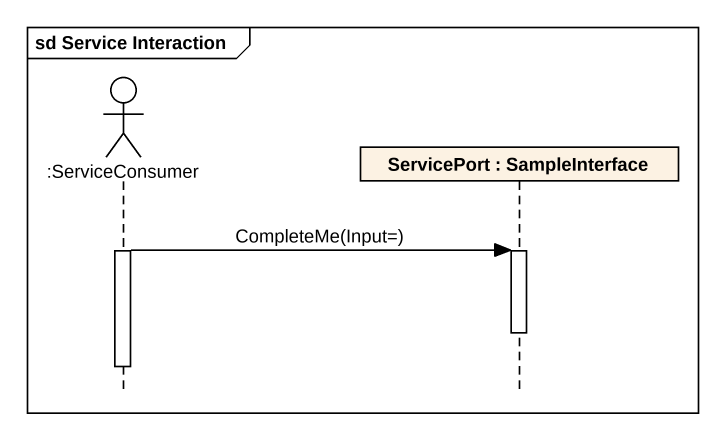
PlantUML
@startuml
mainframe sd Service Interaction
hide footbox
actor ":ServiceConsumer" as ServiceConsumer
participant "ServicePort : SampleInterface" as ServicePort

activate ServiceConsumer
ServiceConsumer -> ServicePort : CompleteMe(Input=)
activate ServicePort
deactivate ServicePort
deactivate ServiceConsumer
@enduml
